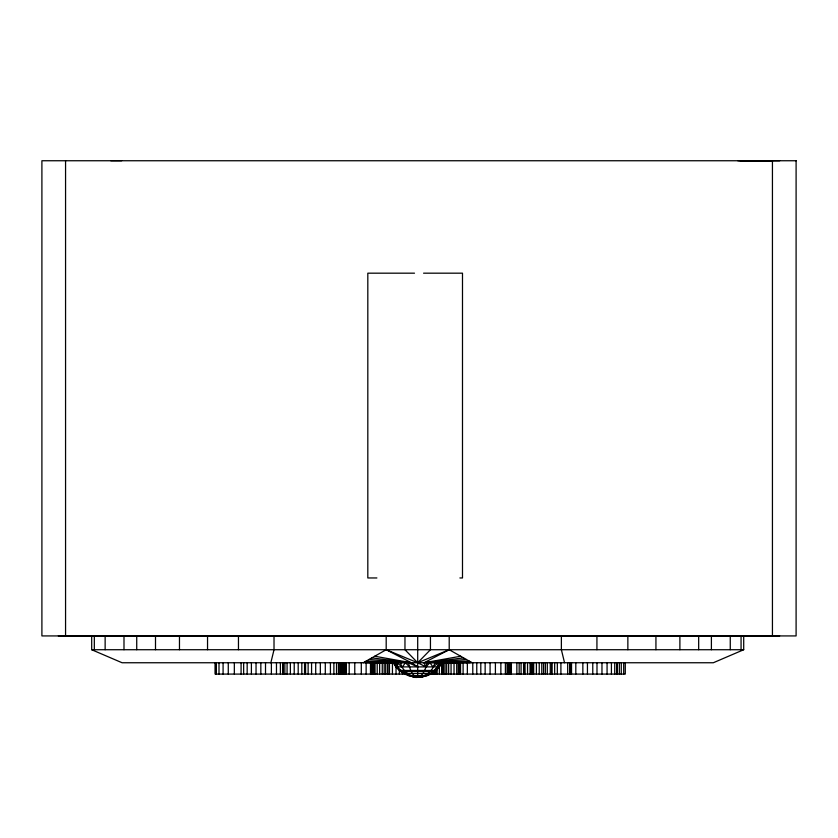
<?xml version="1.0" encoding="UTF-8"?>
<svg xmlns="http://www.w3.org/2000/svg" width="838" height="838" viewBox="0 0 838 838"><rect width="100%" height="100%" fill="white"/><g stroke="black" fill="none" stroke-linecap="round" stroke-linejoin="round"><path stroke-width="1.26" d="M393.326 662.753C401.831 679.838 427.914 682.184 439.332 666.891L439.667 664.827M270.842 662.753L274.016 649.722L274.016 635.927M412.757 676.842C421.786 680.194 425.725 669.614 426.94 662.753M422.635 676.842C410.955 678.895 400.554 672.16 394.164 662.753L396.07 666.891L439.332 666.891L441.238 662.753L433.476 671.196L434.65 671.374L400.742 671.374M434.932 662.753C429.967 681.409 405.424 681.409 400.47 662.753M440.013 662.753L437.53 666.88L438.798 662.753L432.995 666.891L429.884 662.753L425.893 666.891L417.701 662.753L386.192 649.722L363.252 662.753M439.332 666.891L442.066 662.753M404.964 635.927L404.964 649.722L417.701 662.753L430.439 649.722L430.439 635.927M435.896 670.463L434.398 670.463C429.412 674.862 422.52 678.225 415.784 676.842M743.704 635.927L743.704 649.722L713.316 662.753L122.086 662.753L91.688 649.722L91.688 635.927M417.701 662.753L449.21 649.722L472.15 662.753M386.192 635.927L386.192 649.722L411.395 662.753L417.701 666.891L408.452 662.753C409.908 668.085 411.343 675.941 417.701 677.282L419.576 676.842M435.456 669.248L437.509 668.776M389.974 662.753L394.468 662.753M460.68 656.238L424.007 662.753L425.893 666.891M436.514 668.043L438.463 667.792M470.265 662.753L427.516 662.491L463.54 657.872M466.41 659.496L424.007 662.753L449.21 649.722L449.21 635.927M440.935 662.753L457.108 662.753M740.069 160.749L779.665 160.749M427.516 662.491L469.28 661.13M378.284 662.753L391.084 662.512M433.979 662.554L470.715 661.947M371.852 657.872L407.876 662.491L365.127 662.753M58.335 635.927L779.665 635.927M121.667 160.718L110.794 160.718M91.269 635.927L107.893 635.843M772.437 635.843L730.108 635.843M399.496 670.463L434.398 670.463M403.507 673.375L431.884 673.375M407.98 675.522L427.411 675.522M746.731 160.76L772.437 160.749L772.437 635.927M414.506 273.178L367.819 273.178L367.819 577.958L376.891 577.958M423.578 273.178L462.492 273.178L462.492 577.958L459.894 577.958M91.688 649.722L743.704 649.722M405.707 674.087L215.167 674.087L215.167 662.544M429.119 674.087L625.284 674.087L625.284 662.544M737.828 160.749L772.437 161.2M364.687 661.947L401.412 662.554M366.112 661.13L407.876 662.491M368.982 659.496L411.395 662.753L374.722 656.238M444.308 662.512L445.418 662.753M409.478 666.88L405.508 662.753L402.408 666.891L396.594 662.753L397.861 666.88L395.379 662.753M564.55 662.753L561.376 649.722L561.376 635.927M741.064 635.927L741.064 649.722M730.265 635.927L730.265 649.722M711.399 635.927L711.399 649.722M698.672 635.927L698.672 649.722M679.89 635.927L679.89 649.722M655.934 635.927L655.934 649.722M627.861 635.927L627.861 649.722M623.692 662.544L623.692 674.087M621.272 662.544L621.272 674.087M619.334 662.544L619.334 674.087M616.716 662.544L616.716 674.087M614.725 662.544L614.725 674.087M611.415 662.544L611.415 674.087M607.068 662.544L607.068 674.087M601.967 662.544L601.967 674.087M596.928 635.927L596.928 649.722M596.991 662.544L596.991 674.087M592.77 662.544L592.77 674.087M587.438 662.544L587.438 674.087M582.85 662.544L582.85 674.087M575.811 662.544L575.811 674.087M571.526 662.544L571.526 674.087M570.154 662.544L570.154 674.087M569.976 662.544L569.976 674.087M567.682 662.544L567.682 674.087M560.905 662.544L560.905 674.087M557.333 662.544L557.333 674.087M554.662 662.544L554.662 674.087M551.907 662.544L551.896 674.087M551.603 662.544L551.603 674.087M550.283 662.544L550.283 674.087M547.308 662.544L547.308 674.087M545.349 662.544L545.349 674.087M543.569 662.544L543.569 674.087M541.777 662.544L541.777 674.087M539.243 662.544L539.243 674.087M536.393 662.544L536.393 674.087M533.68 662.544L533.68 674.087M533.303 662.544L533.303 674.087M533.209 662.544L533.178 674.087M532.947 662.544L532.947 674.087M532.413 662.544L532.413 674.087M531.868 662.544L531.868 674.087M531.522 662.544L531.491 674.087M531.344 662.544L531.355 674.087M530.077 662.544L530.077 674.087M527.542 662.544L527.542 674.087M524.787 662.544L524.892 674.087M524.598 662.544L524.598 674.087M523.593 662.544L523.593 674.087M521.079 662.544L521.079 674.087M519.172 662.544L519.172 674.087M516.847 662.544L516.847 674.087M511.39 662.544L511.39 674.087M510.237 662.544L510.164 674.087M510.049 662.544L510.049 674.087M509.839 662.544L509.839 674.087M508.373 662.544L508.373 674.087M508.299 662.544L508.299 674.087M508.069 662.544L508.069 674.087M507.063 662.544L507.063 674.087M505.398 662.544L505.398 674.087M500.862 662.544L500.862 674.087M495.405 662.544L495.405 674.087M490.083 662.544L490.083 674.087M485.15 662.544L485.15 674.087M480.803 662.544L480.803 674.087M476.77 662.544L476.77 674.087M472.779 662.544L472.779 674.087M467.353 662.544L467.353 674.087M463.11 662.544L463.11 674.087M460.554 662.544L460.554 674.087M460.251 662.544L460.251 674.087M460.072 662.544L460.072 674.087M459.172 662.544L459.172 674.087M458.239 662.544L458.239 674.087M456.71 662.544L456.71 674.087M454.039 662.544L454.039 674.087M451.064 662.544L451.064 674.087M448.655 662.544L448.655 674.087M446.685 662.544L446.685 674.087M445.062 662.544L445.062 674.087M443.553 662.544L443.553 674.087M442.611 662.544L442.611 674.087M442.412 662.544L442.412 674.087M442.223 662.544L442.223 674.087M441.668 662.544L441.668 674.087M439.353 666.388L439.353 674.087M437.143 667.677L437.143 674.087M436.242 668.954L436.242 674.087M435.729 670.243L435.729 674.087M435.603 670.243L435.551 674.087M434.713 670.243L434.713 674.087M433.005 671.521L433.005 674.087M417.701 635.927L417.701 677.282M402.439 671.521L402.439 674.087M399.338 670.243L399.338 674.087M396.039 666.388L396.039 674.087M392.435 662.544L392.435 674.087M389.461 662.544L389.461 674.087M387.816 662.544L387.816 674.087M387.533 662.544L387.533 674.087M385.7 662.544L385.7 674.087M384.181 662.544L384.181 674.087M382.264 662.544L382.264 674.087M379.635 662.544L379.635 674.087M377.205 662.544L377.205 674.087M375.047 662.544L375.047 674.087M374.209 662.544L374.209 674.087M373.14 662.544L373.14 674.087M372.198 662.544L372.198 674.087M371.653 662.544L371.779 674.087M371.454 662.544L371.454 674.087M371.182 662.544L371.182 674.087M370.909 662.544L370.909 674.087M370.7 662.544L370.679 674.087M370.49 662.544L370.49 674.087M366.133 662.544L366.133 674.087M361.304 662.544L361.304 674.087M354.767 662.544L354.767 674.087M349.195 662.544L349.195 674.087M346.146 662.544L346.146 674.087M346.084 662.544L346.084 674.087M345.822 662.544L345.822 674.087M345.214 662.544L345.214 674.087M344.47 662.544L344.47 674.087M343.643 662.544L343.643 674.087M342.794 662.544L342.794 674.087M342.03 662.544L342.03 674.087M341.412 662.544L341.412 674.087M340.993 662.544L340.993 674.087M340.825 662.544L340.825 674.087M339.799 662.544L339.799 674.087M338.489 662.544L338.489 674.087M336.541 662.544L336.541 674.087M333.88 662.544L333.88 674.087M330.423 662.544L330.423 674.087M325.301 662.544L325.301 674.087M320.346 662.544L320.346 674.087M315.706 662.544L315.706 674.087M311.568 662.544L311.568 674.087M308.133 662.544L308.133 674.087M305.587 662.544L305.587 674.087M304.561 662.544L304.561 674.087M301.816 662.544L301.816 674.087M298.192 662.544L298.192 674.087M294.222 662.544L294.222 674.087M290.367 662.544L290.367 674.087M287.078 662.544L287.078 674.087M284.847 662.544L284.847 674.087M283.349 662.544L283.349 674.087M283.213 662.544L283.213 674.087M282.783 662.544L282.783 674.087M280.384 662.544L280.384 674.087M276.467 662.544L276.467 674.087M271.386 662.544L271.386 674.087M265.51 662.544L265.51 674.087M260.838 662.544L260.838 674.087M256.04 662.544L256.04 674.087M251.4 662.544L251.4 674.087M247.168 662.544L247.168 674.087M243.649 662.544L243.649 674.087M241.082 662.544L241.082 674.087M238.463 635.927L238.463 649.722M234.336 662.544L234.336 674.087M228.271 662.544L228.271 674.087M223.086 662.544L223.086 674.087M219.001 662.544L219.001 674.087M216.277 662.544L216.277 674.087M215.513 662.544L215.513 674.087M207.541 635.927L207.541 649.722M179.468 635.927L179.468 649.722M155.501 635.927L155.501 649.722M136.73 635.927L136.73 649.722M123.993 635.927L123.993 649.722M105.138 635.927L105.138 649.722M94.327 635.927L94.327 649.722M65.563 160.749L65.563 635.927M796.1 160.749L41.9 160.749L41.9 635.927L796.1 635.927L796.1 160.749M617.093 674.087L617.093 662.544L617.061 674.087"/></g></svg>
